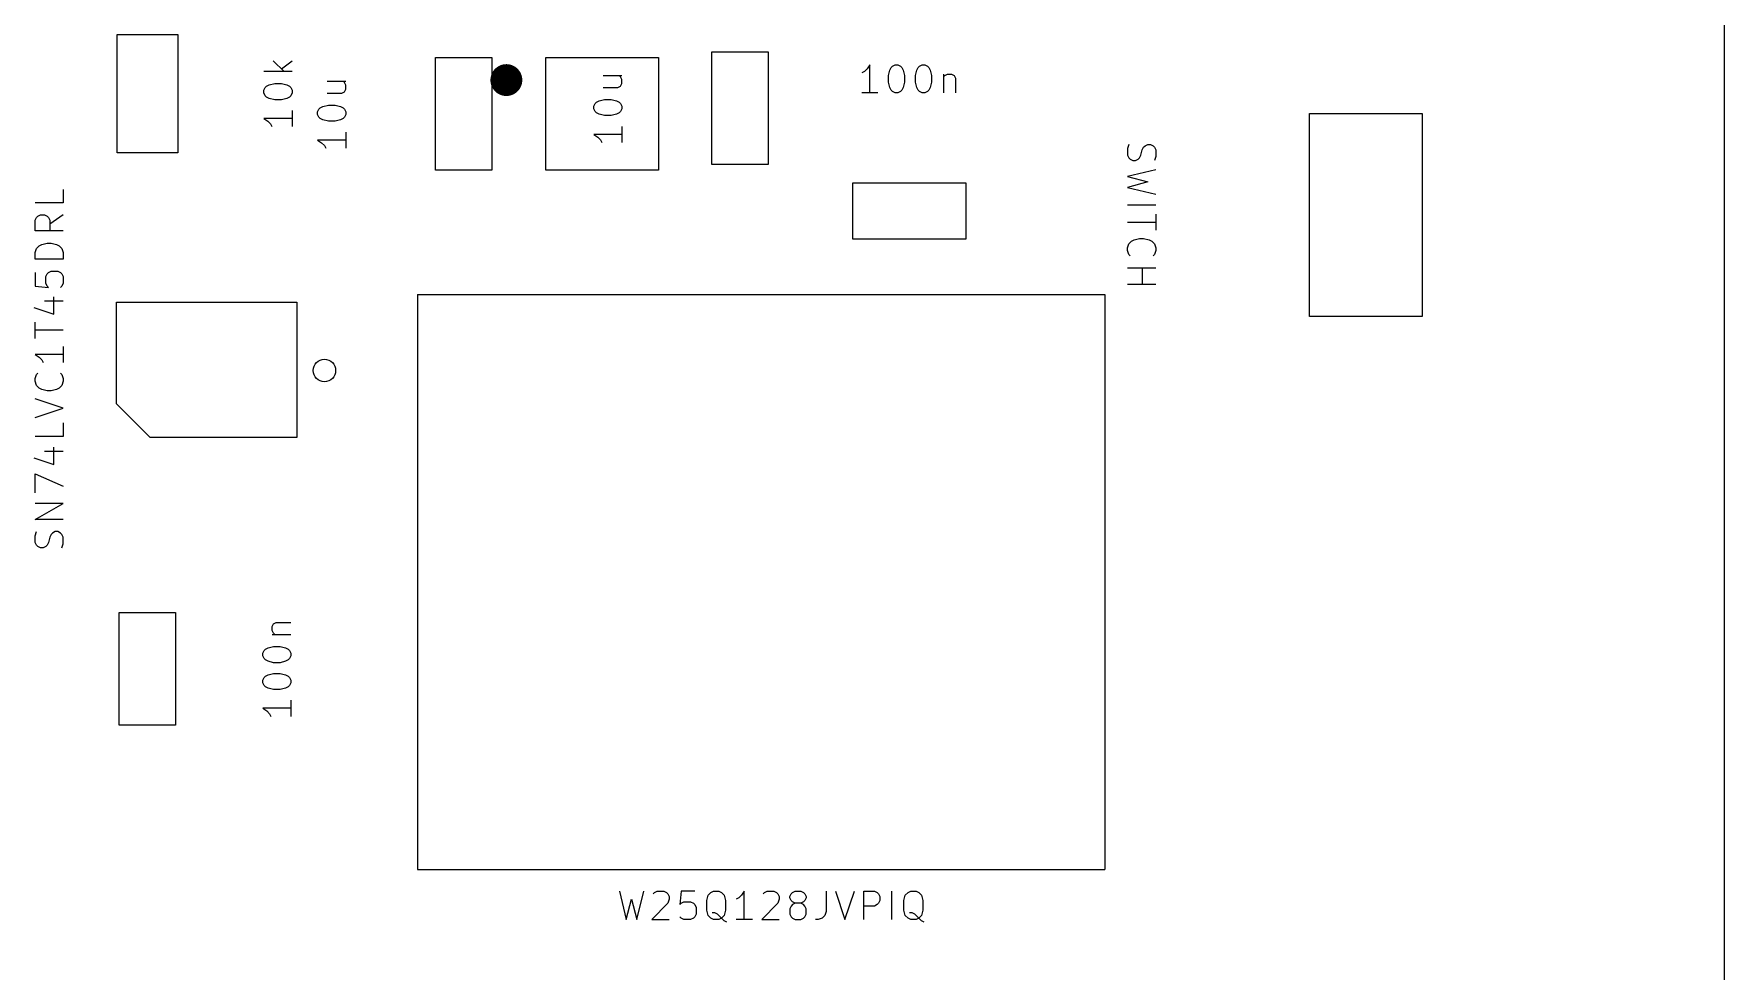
# Model space of a CAD drawing. Header units: millimetres. Extents: x -18 to 310, y -2 to 100.
# Drawn here: x 112.28 to 127.28, y 67.21 to 75.52 of the extents above; entities that cross this region are included whole.
import ezdxf

# ---------------------------------------------------------------- set-up
doc = ezdxf.new("R2010")
doc.units = ezdxf.units.MM
doc.layers.add('Edge.Cuts', color=254, linetype='CONTINUOUS', true_color=0xd0d2cd)
doc.layers.add('F.Fab', color=9, linetype='CONTINUOUS', true_color=0xafafaf)

msp = doc.modelspace()

# ---------------------------------------------------------------- linework, layer by layer
at = {"layer": 'Edge.Cuts', "linetype": 'CONTINUOUS'}
msp.add_line((127.28, 95.545002), (127.28, -1.073002), dxfattribs=at)
at = {"layer": 'F.Fab', "linetype": 'CONTINUOUS'}
for p, q in [((113.01975, 75.515), (113.55975, 75.515)), ((113.01975, 74.465), (113.01975, 75.515)), ((113.55975, 75.515), (113.55975, 74.465)), ((115.846129, 75.310411), (116.346129, 75.310411)), ((115.846129, 74.310411), (115.846129, 75.310411)), ((116.346129, 75.310411), (116.346129, 74.310411)), ((116.824339, 75.310411), (117.824339, 75.310411)), ((116.824339, 74.310411), (116.824339, 75.310411)), ((117.824339, 75.310411), (117.824339, 74.310411)), ((118.296129, 75.360411), (118.796129, 75.360411)), ((118.296129, 74.360411), (118.296129, 75.360411)), ((118.796129, 75.360411), (118.796129, 74.360411)), ((114.573324, 75.186429), (114.323324, 75.186429)), ((114.406658, 75.281667), (114.501896, 75.186429)), ((114.478086, 75.210239), (114.573324, 75.281667)), ((117.333037, 75.152078), (117.499703, 75.152078)), ((117.487799, 75.140173), (117.475894, 75.152078)), ((119.650941, 75.186902), (119.627132, 75.174997)), ((119.674751, 75.210711), (119.650941, 75.186902)), ((119.69856, 75.246426), (119.674751, 75.210711)), ((119.69856, 74.996426), (119.69856, 75.246426)), ((119.865227, 75.151188), (119.877131, 75.198807)), ((119.865227, 75.091664), (119.865227, 75.151188)), ((119.877131, 75.198807), (119.889036, 75.222616)), ((119.889036, 75.222616), (119.900941, 75.234521)), ((119.900941, 75.234521), (119.92475, 75.246426)), ((119.92475, 75.246426), (119.94856, 75.246426)), ((119.94856, 75.246426), (119.972369, 75.234521)), ((119.972369, 75.234521), (119.984274, 75.222616)), ((119.984274, 75.222616), (119.996179, 75.198807)), ((119.996179, 75.198807), (120.008084, 75.151188)), ((120.008084, 75.151188), (120.008084, 75.091664)), ((120.103322, 75.151188), (120.115226, 75.198807)), ((120.103322, 75.091664), (120.103322, 75.151188)), ((120.115226, 75.198807), (120.127131, 75.222616)), ((120.127131, 75.222616), (120.139036, 75.234521)), ((120.139036, 75.234521), (120.162845, 75.246426)), ((120.162845, 75.246426), (120.186655, 75.246426)), ((120.186655, 75.246426), (120.210464, 75.234521)), ((120.210464, 75.234521), (120.222369, 75.222616)), ((120.222369, 75.222616), (120.234274, 75.198807)), ((120.234274, 75.198807), (120.246179, 75.151188)), ((120.246179, 75.151188), (120.246179, 75.091664)), ((120.353321, 75.163092), (120.353321, 74.996426)), ((120.353321, 75.139283), (120.365226, 75.151188)), ((120.365226, 75.151188), (120.389036, 75.163092)), ((120.389036, 75.163092), (120.42475, 75.163092)), ((120.42475, 75.163092), (120.448559, 75.151188)), ((120.448559, 75.151188), (120.460464, 75.127378)), ((114.323324, 75.019763), (114.335229, 75.043572)), ((114.323324, 74.995953), (114.323324, 75.019763)), ((114.335229, 74.972144), (114.323324, 74.995953)), ((114.335229, 75.043572), (114.347134, 75.055477)), ((114.347134, 75.055477), (114.370943, 75.067382)), ((114.370943, 75.067382), (114.418562, 75.079287)), ((114.418562, 75.079287), (114.478086, 75.079287)), ((114.478086, 75.079287), (114.525705, 75.067382)), ((114.525705, 75.067382), (114.549515, 75.055477)), ((114.549515, 75.055477), (114.56142, 75.043572)), ((114.56142, 75.043572), (114.573324, 75.019763)), ((114.573324, 74.995953), (114.56142, 74.972144)), ((114.573324, 75.019763), (114.573324, 74.995953)), ((114.883037, 75.102078), (115.049703, 75.102078)), ((114.883037, 74.994935), (115.013989, 74.994935)), ((115.013989, 74.994935), (115.037799, 75.00684)), ((115.037799, 75.090173), (115.025894, 75.102078)), ((115.049703, 75.066364), (115.037799, 75.090173)), ((115.037799, 75.00684), (115.049703, 75.03065)), ((115.049703, 75.03065), (115.049703, 75.066364)), ((117.333037, 75.044935), (117.463989, 75.044935)), ((117.463989, 75.044935), (117.487799, 75.05684)), ((117.499703, 75.116364), (117.487799, 75.140173)), ((117.487799, 75.05684), (117.499703, 75.08065)), ((117.499703, 75.08065), (117.499703, 75.116364)), ((119.769989, 74.996426), (119.627132, 74.996426)), ((119.877131, 75.044045), (119.865227, 75.091664)), ((119.889036, 75.020235), (119.877131, 75.044045)), ((119.900941, 75.00833), (119.889036, 75.020235)), ((119.92475, 74.996426), (119.900941, 75.00833)), ((119.94856, 74.996426), (119.92475, 74.996426)), ((119.972369, 75.00833), (119.94856, 74.996426)), ((119.984274, 75.020235), (119.972369, 75.00833)), ((119.996179, 75.044045), (119.984274, 75.020235)), ((120.008084, 75.091664), (119.996179, 75.044045)), ((120.115226, 75.044045), (120.103322, 75.091664)), ((120.127131, 75.020235), (120.115226, 75.044045)), ((120.139036, 75.00833), (120.127131, 75.020235)), ((120.162845, 74.996426), (120.139036, 75.00833)), ((120.186655, 74.996426), (120.162845, 74.996426)), ((120.210464, 75.00833), (120.186655, 74.996426)), ((120.222369, 75.020235), (120.210464, 75.00833)), ((120.234274, 75.044045), (120.222369, 75.020235)), ((120.246179, 75.091664), (120.234274, 75.044045)), ((120.460464, 75.127378), (120.460464, 74.996426)), ((114.347134, 74.960239), (114.335229, 74.972144)), ((114.370943, 74.948334), (114.347134, 74.960239)), ((114.418562, 74.93643), (114.370943, 74.948334)), ((114.478086, 74.93643), (114.418562, 74.93643)), ((114.525705, 74.948334), (114.478086, 74.93643)), ((114.549515, 74.960239), (114.525705, 74.948334)), ((114.56142, 74.972144), (114.549515, 74.960239)), ((114.799703, 74.828269), (114.811608, 74.852078)), ((114.811608, 74.852078), (114.823513, 74.863983)), ((114.823513, 74.863983), (114.847322, 74.875888)), ((114.847322, 74.875888), (114.894941, 74.887793)), ((114.894941, 74.887793), (114.954465, 74.887793)), ((114.954465, 74.887793), (115.002084, 74.875888)), ((115.002084, 74.875888), (115.025894, 74.863983)), ((115.025894, 74.863983), (115.037799, 74.852078)), ((115.037799, 74.852078), (115.049703, 74.828269)), ((117.249703, 74.878269), (117.261608, 74.902078)), ((117.249703, 74.854459), (117.249703, 74.878269)), ((117.261608, 74.83065), (117.249703, 74.854459)), ((117.261608, 74.902078), (117.273513, 74.913983)), ((117.273513, 74.913983), (117.297322, 74.925888)), ((117.297322, 74.925888), (117.344941, 74.937793)), ((117.344941, 74.937793), (117.404465, 74.937793)), ((117.404465, 74.937793), (117.452084, 74.925888)), ((117.452084, 74.925888), (117.475894, 74.913983)), ((117.475894, 74.913983), (117.487799, 74.902078)), ((117.487799, 74.902078), (117.499703, 74.878269)), ((117.499703, 74.854459), (117.487799, 74.83065)), ((117.499703, 74.878269), (117.499703, 74.854459)), ((114.573324, 74.769763), (114.323324, 74.769763)), ((114.323324, 74.769763), (114.359039, 74.745954)), ((114.359039, 74.745954), (114.382848, 74.722144)), ((114.382848, 74.722144), (114.394753, 74.698335)), ((114.573324, 74.841192), (114.573324, 74.698335)), ((114.799703, 74.804459), (114.799703, 74.828269)), ((114.811608, 74.78065), (114.799703, 74.804459)), ((114.823513, 74.768745), (114.811608, 74.78065)), ((114.847322, 74.75684), (114.823513, 74.768745)), ((114.894941, 74.744936), (114.847322, 74.75684)), ((114.954465, 74.744936), (114.894941, 74.744936)), ((115.002084, 74.75684), (114.954465, 74.744936)), ((115.025894, 74.768745), (115.002084, 74.75684)), ((115.037799, 74.78065), (115.025894, 74.768745)), ((115.049703, 74.804459), (115.037799, 74.78065)), ((115.049703, 74.828269), (115.049703, 74.804459)), ((117.273513, 74.818745), (117.261608, 74.83065)), ((117.297322, 74.80684), (117.273513, 74.818745)), ((117.344941, 74.794936), (117.297322, 74.80684)), ((117.404465, 74.794936), (117.344941, 74.794936)), ((117.452084, 74.80684), (117.404465, 74.794936)), ((117.475894, 74.818745), (117.452084, 74.80684)), ((117.487799, 74.83065), (117.475894, 74.818745)), ((117.499703, 74.699698), (117.499703, 74.556841)), ((123.59975, 74.815), (124.59975, 74.815)), ((123.59975, 73.015), (123.59975, 74.815)), ((124.59975, 74.815), (124.59975, 73.015)), ((115.049703, 74.578269), (114.799703, 74.578269)), ((114.799703, 74.578269), (114.835418, 74.55446)), ((114.835418, 74.55446), (114.859227, 74.53065)), ((115.049703, 74.649698), (115.049703, 74.506841)), ((117.499703, 74.628269), (117.249703, 74.628269)), ((117.249703, 74.628269), (117.285418, 74.60446)), ((117.285418, 74.60446), (117.309227, 74.58065)), ((117.309227, 74.58065), (117.321132, 74.556841)), ((113.55975, 74.465), (113.01975, 74.465)), ((114.859227, 74.53065), (114.871132, 74.506841)), ((121.99808, 74.54), (121.986175, 74.504286)), ((121.986175, 74.504286), (121.986175, 74.444762)), ((121.986175, 74.444762), (121.99808, 74.420953)), ((121.99808, 74.420953), (122.009984, 74.409048)), ((122.009984, 74.409048), (122.033794, 74.397143)), ((122.033794, 74.397143), (122.057603, 74.397143)), ((122.057603, 74.397143), (122.081413, 74.409048)), ((122.081413, 74.409048), (122.093318, 74.420953)), ((122.093318, 74.420953), (122.105222, 74.444762)), ((122.105222, 74.444762), (122.117127, 74.492381)), ((122.117127, 74.492381), (122.129032, 74.516191)), ((122.129032, 74.516191), (122.140937, 74.528096)), ((122.140937, 74.528096), (122.164746, 74.54)), ((122.164746, 74.54), (122.188556, 74.54)), ((122.188556, 74.54), (122.212365, 74.528096)), ((122.212365, 74.528096), (122.22427, 74.516191)), ((122.22427, 74.516191), (122.236175, 74.492381)), ((122.236175, 74.432858), (122.22427, 74.397143)), ((122.236175, 74.492381), (122.236175, 74.432858)), ((116.346129, 74.310411), (115.846129, 74.310411)), ((117.824339, 74.310411), (116.824339, 74.310411)), ((118.796129, 74.360411), (118.296129, 74.360411)), ((122.236175, 74.31381), (121.986175, 74.254286)), ((121.986175, 74.254286), (122.164746, 74.206667)), ((112.543324, 74.141191), (112.543324, 74.022143)), ((119.54975, 74.2), (120.54975, 74.2)), ((119.54975, 73.7), (119.54975, 74.2)), ((120.54975, 74.2), (120.54975, 73.7)), ((122.164746, 74.206667), (121.986175, 74.159048)), ((121.986175, 74.159048), (122.236175, 74.099524)), ((112.543324, 74.022143), (112.293324, 74.022143)), ((121.986175, 74.004287), (122.236175, 74.004287)), ((112.293324, 73.867381), (112.305229, 73.891191)), ((112.293324, 73.772143), (112.293324, 73.867381)), ((112.305229, 73.891191), (112.317134, 73.903096)), ((112.317134, 73.903096), (112.340943, 73.915)), ((112.340943, 73.915), (112.376658, 73.915)), ((112.376658, 73.915), (112.400467, 73.903096)), ((112.400467, 73.903096), (112.412372, 73.891191)), ((112.412372, 73.891191), (112.424277, 73.867381)), ((112.543324, 73.915), (112.424277, 73.831667)), ((112.424277, 73.867381), (112.424277, 73.772143)), ((121.986175, 73.849524), (122.236175, 73.849524)), ((122.236175, 73.920953), (122.236175, 73.778096)), ((112.543324, 73.772143), (112.293324, 73.772143)), ((112.329039, 73.641191), (112.352848, 73.653096)), ((112.352848, 73.653096), (112.400467, 73.665)), ((112.400467, 73.665), (112.436181, 73.665)), ((112.436181, 73.665), (112.4838, 73.653096)), ((112.4838, 73.653096), (112.50761, 73.641191)), ((120.54975, 73.7), (119.54975, 73.7)), ((121.986175, 73.623334), (121.99808, 73.659048)), ((121.99808, 73.659048), (122.021889, 73.682858)), ((122.021889, 73.682858), (122.045699, 73.694763)), ((122.045699, 73.694763), (122.093318, 73.706667)), ((122.093318, 73.706667), (122.129032, 73.706667)), ((122.129032, 73.706667), (122.176651, 73.694763)), ((122.176651, 73.694763), (122.20046, 73.682858)), ((122.20046, 73.682858), (122.22427, 73.659048)), ((122.22427, 73.659048), (122.236175, 73.623334)), ((112.293324, 73.581667), (112.305229, 73.617381)), ((112.293324, 73.522143), (112.293324, 73.581667)), ((112.543324, 73.522143), (112.293324, 73.522143)), ((112.305229, 73.617381), (112.329039, 73.641191)), ((112.50761, 73.641191), (112.53142, 73.617381)), ((112.53142, 73.617381), (112.543324, 73.581667)), ((112.543324, 73.581667), (112.543324, 73.522143)), ((121.986175, 73.599525), (121.986175, 73.623334)), ((121.99808, 73.56381), (121.986175, 73.599525)), ((122.009984, 73.551906), (121.99808, 73.56381)), ((122.22427, 73.56381), (122.212365, 73.551906)), ((122.236175, 73.599525), (122.22427, 73.56381)), ((122.236175, 73.623334), (122.236175, 73.599525)), ((112.293324, 73.403096), (112.293324, 73.284048)), ((112.388562, 73.367382), (112.400467, 73.391191)), ((112.388562, 73.307858), (112.388562, 73.367382)), ((112.400467, 73.391191), (112.412372, 73.403096)), ((112.412372, 73.403096), (112.436181, 73.415001)), ((112.436181, 73.415001), (112.495705, 73.415001)), ((112.495705, 73.415001), (112.519515, 73.403096)), ((112.519515, 73.403096), (112.53142, 73.391191)), ((112.53142, 73.391191), (112.543324, 73.367382)), ((112.543324, 73.367382), (112.543324, 73.307858)), ((121.986175, 73.444763), (122.236175, 73.444763)), ((122.117127, 73.444763), (122.117127, 73.301906)), ((112.293324, 73.284048), (112.412372, 73.272144)), ((112.400467, 73.284048), (112.388562, 73.307858)), ((112.412372, 73.272144), (112.400467, 73.284048)), ((112.53142, 73.284048), (112.519515, 73.272144)), ((112.543324, 73.307858), (112.53142, 73.284048)), ((115.68475, 73.21), (115.68475, 68.11)), ((115.68475, 73.21), (121.78475, 73.21)), ((121.78475, 73.21), (121.78475, 68.11)), ((121.986175, 73.301906), (122.236175, 73.301906)), ((112.28142, 73.093572), (112.459991, 73.034049)), ((112.376658, 73.153096), (112.543324, 73.153096)), ((112.459991, 73.034049), (112.459991, 73.18881)), ((113.01475, 72.24), (113.01475, 73.14)), ((113.01475, 73.14), (114.61475, 73.14)), ((114.61475, 73.14), (114.61475, 71.94)), ((112.293324, 72.819763), (112.293324, 72.96262)), ((124.59975, 73.015), (123.59975, 73.015)), ((112.543324, 72.891192), (112.293324, 72.891192)), ((112.543324, 72.748335), (112.543324, 72.605478)), ((112.543324, 72.676906), (112.293324, 72.676906)), ((112.293324, 72.676906), (112.329039, 72.653097)), ((112.329039, 72.653097), (112.352848, 72.629287)), ((112.352848, 72.629287), (112.364753, 72.605478)), ((112.293324, 72.46262), (112.305229, 72.498335)), ((112.293324, 72.438811), (112.293324, 72.46262)), ((112.305229, 72.498335), (112.317134, 72.510239)), ((112.519515, 72.510239), (112.53142, 72.498335)), ((112.53142, 72.498335), (112.543324, 72.46262)), ((112.543324, 72.46262), (112.543324, 72.438811)), ((112.305229, 72.403097), (112.293324, 72.438811)), ((112.329039, 72.379287), (112.305229, 72.403097)), ((112.352848, 72.367382), (112.329039, 72.379287)), ((112.400467, 72.355478), (112.352848, 72.367382)), ((112.436181, 72.355478), (112.400467, 72.355478)), ((112.4838, 72.367382), (112.436181, 72.355478)), ((112.50761, 72.379287), (112.4838, 72.367382)), ((112.53142, 72.403097), (112.50761, 72.379287)), ((112.543324, 72.438811), (112.53142, 72.403097)), ((112.543324, 72.200715), (112.293324, 72.284049)), ((112.293324, 72.117382), (112.543324, 72.200715)), ((113.31475, 71.94), (113.01475, 72.24)), ((112.543324, 72.069763), (112.543324, 71.950715)), ((112.543324, 71.950715), (112.293324, 71.950715)), ((112.459991, 71.700716), (112.459991, 71.855477)), ((114.61475, 71.94), (113.31475, 71.94)), ((112.28142, 71.760239), (112.459991, 71.700716)), ((112.376658, 71.819763), (112.543324, 71.819763)), ((112.293324, 71.450716), (112.293324, 71.617382)), ((112.293324, 71.617382), (112.543324, 71.51024)), ((112.293324, 71.21262), (112.543324, 71.355477)), ((112.543324, 71.355477), (112.293324, 71.355477)), ((112.543324, 71.21262), (112.293324, 71.21262)), ((112.293324, 71.069763), (112.305229, 71.105478)), ((112.448086, 71.093573), (112.436181, 71.081668)), ((112.471896, 71.105478), (112.448086, 71.093573)), ((112.495705, 71.105478), (112.471896, 71.105478)), ((112.519515, 71.093573), (112.495705, 71.105478)), ((112.53142, 71.081668), (112.519515, 71.093573)), ((112.293324, 71.01024), (112.293324, 71.069763)), ((112.305229, 70.98643), (112.293324, 71.01024)), ((112.317134, 70.974525), (112.305229, 70.98643)), ((112.340943, 70.962621), (112.317134, 70.974525)), ((112.364753, 70.962621), (112.340943, 70.962621)), ((112.388562, 70.974525), (112.364753, 70.962621)), ((112.400467, 70.98643), (112.388562, 70.974525)), ((112.412372, 71.01024), (112.400467, 70.98643)), ((112.424277, 71.057859), (112.412372, 71.01024)), ((112.436181, 71.081668), (112.424277, 71.057859)), ((112.543324, 71.057859), (112.53142, 71.081668)), ((112.53142, 70.962621), (112.543324, 70.998335)), ((112.543324, 70.998335), (112.543324, 71.057859)), ((113.03975, 70.39), (113.53975, 70.39)), ((113.03975, 69.39), (113.03975, 70.39)), ((113.53975, 70.39), (113.53975, 69.39)), ((114.396658, 70.265001), (114.408562, 70.28881)), ((114.396658, 70.229287), (114.396658, 70.265001)), ((114.408562, 70.205477), (114.396658, 70.229287)), ((114.396658, 70.193572), (114.563324, 70.193572)), ((114.408562, 70.28881), (114.432372, 70.300715)), ((114.420467, 70.193572), (114.408562, 70.205477)), ((114.432372, 70.300715), (114.563324, 70.300715)), ((114.313324, 70.026906), (114.325229, 70.050715)), ((114.325229, 70.050715), (114.337134, 70.06262)), ((114.337134, 70.06262), (114.360943, 70.074525)), ((114.360943, 70.074525), (114.408562, 70.08643)), ((114.408562, 70.08643), (114.468086, 70.08643)), ((114.468086, 70.08643), (114.515705, 70.074525)), ((114.515705, 70.074525), (114.539515, 70.06262)), ((114.539515, 70.06262), (114.55142, 70.050715)), ((114.55142, 70.050715), (114.563324, 70.026906)), ((114.313324, 70.003096), (114.313324, 70.026906)), ((114.325229, 69.979287), (114.313324, 70.003096)), ((114.337134, 69.967382), (114.325229, 69.979287)), ((114.360943, 69.955477), (114.337134, 69.967382)), ((114.408562, 69.943573), (114.360943, 69.955477)), ((114.468086, 69.943573), (114.408562, 69.943573)), ((114.515705, 69.955477), (114.468086, 69.943573)), ((114.539515, 69.967382), (114.515705, 69.955477)), ((114.55142, 69.979287), (114.539515, 69.967382)), ((114.563324, 70.003096), (114.55142, 69.979287)), ((114.563324, 70.026906), (114.563324, 70.003096)), ((114.313324, 69.788811), (114.325229, 69.81262)), ((114.313324, 69.765001), (114.313324, 69.788811)), ((114.325229, 69.741192), (114.313324, 69.765001)), ((114.325229, 69.81262), (114.337134, 69.824525)), ((114.337134, 69.824525), (114.360943, 69.83643)), ((114.360943, 69.83643), (114.408562, 69.848335)), ((114.408562, 69.848335), (114.468086, 69.848335)), ((114.468086, 69.848335), (114.515705, 69.83643)), ((114.515705, 69.83643), (114.539515, 69.824525)), ((114.539515, 69.824525), (114.55142, 69.81262)), ((114.55142, 69.81262), (114.563324, 69.788811)), ((114.563324, 69.765001), (114.55142, 69.741192)), ((114.563324, 69.788811), (114.563324, 69.765001)), ((114.337134, 69.729287), (114.325229, 69.741192)), ((114.360943, 69.717382), (114.337134, 69.729287)), ((114.408562, 69.705478), (114.360943, 69.717382)), ((114.468086, 69.705478), (114.408562, 69.705478)), ((114.515705, 69.717382), (114.468086, 69.705478)), ((114.539515, 69.729287), (114.515705, 69.717382)), ((114.55142, 69.741192), (114.539515, 69.729287)), ((114.563324, 69.61024), (114.563324, 69.467383)), ((114.563324, 69.538811), (114.313324, 69.538811)), ((114.313324, 69.538811), (114.349039, 69.515002)), ((114.349039, 69.515002), (114.372848, 69.491192)), ((114.372848, 69.491192), (114.384753, 69.467383)), ((113.53975, 69.39), (113.03975, 69.39)), ((115.68475, 68.11), (121.78475, 68.11)), ((117.47856, 67.916426), (117.538084, 67.666426)), ((117.538084, 67.666426), (117.585703, 67.844997)), ((117.585703, 67.844997), (117.633322, 67.666426)), ((117.633322, 67.666426), (117.692846, 67.916426)), ((117.907131, 67.809283), (117.764274, 67.666426)), ((117.776179, 67.892616), (117.788083, 67.904521)), ((117.788083, 67.904521), (117.811893, 67.916426)), ((117.811893, 67.916426), (117.871417, 67.916426)), ((117.871417, 67.916426), (117.895226, 67.904521)), ((117.895226, 67.904521), (117.907131, 67.892616)), ((117.907131, 67.892616), (117.919036, 67.868807)), ((117.919036, 67.844997), (117.907131, 67.809283)), ((117.919036, 67.868807), (117.919036, 67.844997)), ((118.026178, 67.916426), (118.014274, 67.797378)), ((118.014274, 67.797378), (118.026178, 67.809283)), ((118.145226, 67.916426), (118.026178, 67.916426)), ((118.026178, 67.809283), (118.049988, 67.821188)), ((118.049988, 67.821188), (118.109512, 67.821188)), ((118.109512, 67.821188), (118.133321, 67.809283)), ((118.133321, 67.809283), (118.145226, 67.797378)), ((118.145226, 67.797378), (118.157131, 67.773569)), ((118.252369, 67.833092), (118.264273, 67.880711)), ((118.252369, 67.749759), (118.252369, 67.833092)), ((118.264273, 67.880711), (118.288083, 67.904521)), ((118.288083, 67.904521), (118.311892, 67.916426)), ((118.311892, 67.916426), (118.359511, 67.916426)), ((118.359511, 67.916426), (118.383321, 67.904521)), ((118.383321, 67.904521), (118.40713, 67.880711)), ((118.40713, 67.880711), (118.419035, 67.833092)), ((118.419035, 67.833092), (118.419035, 67.749759)), ((118.538083, 67.856902), (118.514274, 67.844997)), ((118.561893, 67.880711), (118.538083, 67.856902)), ((118.585702, 67.916426), (118.561893, 67.880711)), ((118.585702, 67.666426), (118.585702, 67.916426)), ((118.883321, 67.809283), (118.740464, 67.666426)), ((118.752369, 67.892616), (118.764273, 67.904521)), ((118.764273, 67.904521), (118.788083, 67.916426)), ((118.788083, 67.916426), (118.847607, 67.916426)), ((118.847607, 67.916426), (118.871416, 67.904521)), ((118.871416, 67.904521), (118.883321, 67.892616)), ((118.883321, 67.892616), (118.895226, 67.868807)), ((118.895226, 67.844997), (118.883321, 67.809283)), ((118.895226, 67.868807), (118.895226, 67.844997)), ((118.990464, 67.868807), (119.002368, 67.892616)), ((118.990464, 67.856902), (118.990464, 67.868807)), ((119.002368, 67.833092), (118.990464, 67.856902)), ((119.002368, 67.892616), (119.014273, 67.904521)), ((119.014273, 67.821188), (119.002368, 67.833092)), ((119.014273, 67.797378), (119.002368, 67.785473)), ((119.014273, 67.904521), (119.038083, 67.916426)), ((119.038083, 67.809283), (119.014273, 67.821188)), ((119.038083, 67.809283), (119.014273, 67.797378)), ((119.038083, 67.916426), (119.085702, 67.916426)), ((119.085702, 67.809283), (119.038083, 67.809283)), ((119.085702, 67.916426), (119.109511, 67.904521)), ((119.109511, 67.821188), (119.085702, 67.809283)), ((119.109511, 67.797378), (119.085702, 67.809283)), ((119.109511, 67.904521), (119.121416, 67.892616)), ((119.121416, 67.833092), (119.109511, 67.821188)), ((119.121416, 67.785473), (119.109511, 67.797378)), ((119.121416, 67.892616), (119.133321, 67.868807)), ((119.133321, 67.856902), (119.121416, 67.833092)), ((119.133321, 67.868807), (119.133321, 67.856902)), ((119.311892, 67.916426), (119.311892, 67.737854)), ((119.395225, 67.916426), (119.478558, 67.666426)), ((119.478558, 67.666426), (119.561892, 67.916426)), ((119.645225, 67.666426), (119.645225, 67.916426)), ((119.645225, 67.916426), (119.740463, 67.916426)), ((119.740463, 67.916426), (119.764273, 67.904521)), ((119.764273, 67.797378), (119.740463, 67.785473)), ((119.764273, 67.904521), (119.776178, 67.892616)), ((119.776178, 67.809283), (119.764273, 67.797378)), ((119.776178, 67.892616), (119.788082, 67.868807)), ((119.788082, 67.833092), (119.776178, 67.809283)), ((119.788082, 67.868807), (119.788082, 67.833092)), ((119.895225, 67.666426), (119.895225, 67.916426)), ((120.002369, 67.833092), (120.014273, 67.880711)), ((120.002369, 67.749759), (120.002369, 67.833092)), ((120.014273, 67.880711), (120.038083, 67.904521)), ((120.038083, 67.904521), (120.061892, 67.916426)), ((120.061892, 67.916426), (120.109511, 67.916426)), ((120.109511, 67.916426), (120.133321, 67.904521)), ((120.133321, 67.904521), (120.15713, 67.880711)), ((120.15713, 67.880711), (120.169035, 67.833092)), ((120.169035, 67.833092), (120.169035, 67.749759)), ((117.764274, 67.666426), (117.919036, 67.666426)), ((118.026178, 67.67833), (118.014274, 67.690235)), ((118.049988, 67.666426), (118.026178, 67.67833)), ((118.109512, 67.666426), (118.049988, 67.666426)), ((118.133321, 67.67833), (118.109512, 67.666426)), ((118.145226, 67.690235), (118.133321, 67.67833)), ((118.157131, 67.714045), (118.145226, 67.690235)), ((118.157131, 67.773569), (118.157131, 67.714045)), ((118.264273, 67.70214), (118.252369, 67.749759)), ((118.288083, 67.67833), (118.264273, 67.70214)), ((118.311892, 67.666426), (118.288083, 67.67833)), ((118.323797, 67.72595), (118.299988, 67.72595)), ((118.359511, 67.666426), (118.311892, 67.666426)), ((118.347607, 67.714045), (118.323797, 67.72595)), ((118.383321, 67.67833), (118.347607, 67.714045)), ((118.383321, 67.67833), (118.359511, 67.666426)), ((118.40713, 67.70214), (118.383321, 67.67833)), ((118.40713, 67.654521), (118.383321, 67.67833)), ((118.419035, 67.749759), (118.40713, 67.70214)), ((118.43094, 67.642616), (118.40713, 67.654521)), ((118.657131, 67.666426), (118.514274, 67.666426)), ((118.740464, 67.666426), (118.895226, 67.666426)), ((119.002368, 67.785473), (118.990464, 67.761664)), ((118.990464, 67.761664), (118.990464, 67.714045)), ((118.990464, 67.714045), (119.002368, 67.690235)), ((119.002368, 67.690235), (119.014273, 67.67833)), ((119.014273, 67.67833), (119.038083, 67.666426)), ((119.038083, 67.666426), (119.085702, 67.666426)), ((119.085702, 67.666426), (119.109511, 67.67833)), ((119.109511, 67.67833), (119.121416, 67.690235)), ((119.133321, 67.761664), (119.121416, 67.785473)), ((119.121416, 67.690235), (119.133321, 67.714045)), ((119.133321, 67.714045), (119.133321, 67.761664)), ((119.240463, 67.666426), (119.216654, 67.666426)), ((119.276178, 67.67833), (119.240463, 67.666426)), ((119.299987, 67.70214), (119.276178, 67.67833)), ((119.311892, 67.737854), (119.299987, 67.70214)), ((119.740463, 67.785473), (119.645225, 67.785473)), ((120.014273, 67.70214), (120.002369, 67.749759)), ((120.038083, 67.67833), (120.014273, 67.70214)), ((120.061892, 67.666426), (120.038083, 67.67833)), ((120.073797, 67.72595), (120.049988, 67.72595)), ((120.109511, 67.666426), (120.061892, 67.666426)), ((120.097607, 67.714045), (120.073797, 67.72595)), ((120.133321, 67.67833), (120.097607, 67.714045)), ((120.133321, 67.67833), (120.109511, 67.666426)), ((120.15713, 67.70214), (120.133321, 67.67833)), ((120.15713, 67.654521), (120.133321, 67.67833)), ((120.169035, 67.749759), (120.15713, 67.70214)), ((120.18094, 67.642616), (120.15713, 67.654521))]:
    msp.add_line(p, q, dxfattribs=at)
at = {"layer": 'F.Fab', "const_width": 0.141419}
msp.add_lwpolyline([(116.403629, 75.110411, 1), (116.545049, 75.110411, 1)], format="xyb", close=True, dxfattribs=at)
at = {"layer": 'F.Fab'}
msp.add_circle((114.85975, 72.535), 0.1, dxfattribs=at)

doc.saveas('drawing.dxf')
